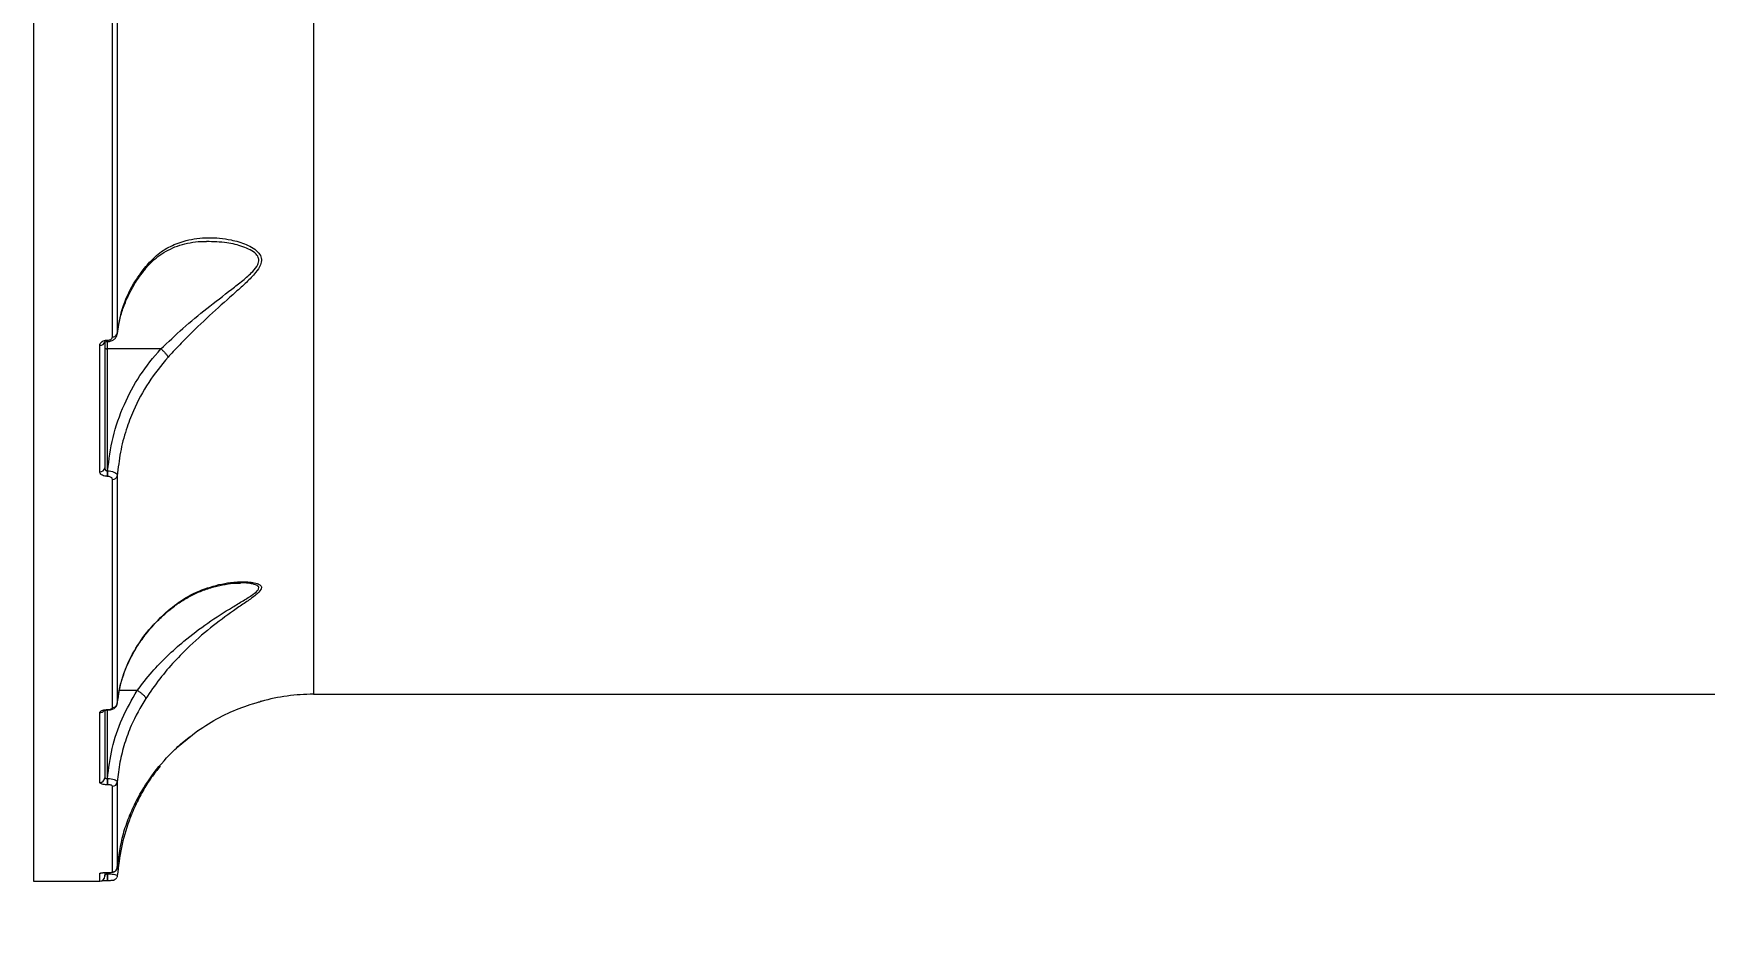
# Model space of a CAD drawing. Header units: millimetres. Extents: x -8327 to 9087, y -6583 to 5996.
# Drawn here: x -799 to -459.3, y -2635.5 to -2454.7 of the extents above; entities that cross this region are included whole.
import ezdxf

# ---------------------------------------------------------------- set-up
doc = ezdxf.new("R2010")
doc.units = ezdxf.units.MM
for name, color, linetype in [('DIKOM_ОБЪЕКТ', 7, 'Continuous'), ('DIKOM_РАЗМЕР_ЗОНА', 7, 'Continuous'), ('DIKOM_РАЗМЕР_ОБЪЕКТА', 7, 'Continuous')]:
    doc.layers.add(name, color=color, linetype=linetype)
doc.styles.add('style1', font='arial.ttf', dxfattribs={"width": 0.8})
doc.dimstyles.new('1-50', dxfattribs={"dimtxt": 300, "dimasz": 200, "dimexe": 100, "dimexo": 0, "dimgap": 100, "dimtad": 1, "dimtxsty": 'style1', "dimcen": 200, "dimclrd": 7, "dimclre": 7, "dimclrt": 7, "dimadec": 1, "dimazin": 2, "dimtfac": 1, "dimtmove": 0, "dimatfit": 2, "dimfxl": 0, "dimlwd": 25, "dimlwe": 18, "dimarcsym": 0})

# ---------------------------------------------------------------- blocks, each defined once
blk = doc.blocks.new('*D9')
at = {"layer": 'Defpoints', "color": 0, "transparency": 16777216}
for p in [(7087.37, 843.9), (-4957.59, 227.93), (7087.37, -4838.64)]:
    blk.add_point(p, dxfattribs=at)
at = {"layer": 'DIKOM_РАЗМЕР_ОБЪЕКТА', "color": 7, "lineweight": 18, "transparency": 16777216}
for p, q in [((7087.37, 843.9), (7087.37, -4938.64)), ((-4957.59, 227.93), (-4957.59, -4938.64))]:
    blk.add_line(p, q, dxfattribs=at)
at = {"layer": 'DIKOM_РАЗМЕР_ОБЪЕКТА', "color": 7, "lineweight": 25, "transparency": 16777216}
blk.add_line((-4757.59, -4838.64), (6887.37, -4838.64), dxfattribs=at)
at = {"layer": 'DIKOM_РАЗМЕР_ОБЪЕКТА', "color": 7, "transparency": 16777216}
for points in [[(-4757.59, -4805.31), (-4757.59, -4871.97), (-4957.59, -4838.64)], [(6887.37, -4805.31), (6887.37, -4871.97), (7087.37, -4838.64)]]:
    blk.add_solid(points, dxfattribs=at)
at = {"layer": 'DIKOM_РАЗМЕР_ОБЪЕКТА', "color": 7, "transparency": 16777216, "insert": (4098.94, -4585.47), "char_height": 300, "attachment_point": 5, "style": 'style1'}
blk.add_mtext('12040', dxfattribs=at)
blk = doc.blocks.new('*D10')
at = {"layer": 'Defpoints', "color": 0, "transparency": 16777216}
for p in [(-465.57, 4500.84), (-6842.48, -4044.98), (-465.57, -4044.98)]:
    blk.add_point(p, dxfattribs=at)
at = {"layer": 'DIKOM_РАЗМЕР_ОБЪЕКТА', "color": 7, "lineweight": 18, "transparency": 16777216}
for p, q in [((-465.57, 4500.84), (-6942.48, 4500.84)), ((-465.57, -4044.98), (-6942.48, -4044.98))]:
    blk.add_line(p, q, dxfattribs=at)
at = {"layer": 'DIKOM_РАЗМЕР_ОБЪЕКТА', "color": 7, "lineweight": 25, "transparency": 16777216}
blk.add_line((-6842.48, 4300.84), (-6842.48, -3844.98), dxfattribs=at)
at = {"layer": 'DIKOM_РАЗМЕР_ОБЪЕКТА', "color": 7, "transparency": 16777216}
for points in [[(-6875.82, 4300.84), (-6809.15, 4300.84), (-6842.48, 4500.84)], [(-6875.82, -3844.98), (-6809.15, -3844.98), (-6842.48, -4044.98)]]:
    blk.add_solid(points, dxfattribs=at)
at = {"layer": 'DIKOM_РАЗМЕР_ОБЪЕКТА', "color": 7, "transparency": 16777216, "insert": (-7095.66, 227.93), "char_height": 300, "attachment_point": 5, "rotation": 90, "style": 'style1'}
blk.add_mtext('8550', dxfattribs=at)
blk = doc.blocks.new('*D12')
at = {"layer": 'Defpoints', "color": 0, "transparency": 16777216}
for p in [(-6501.58, 227.93), (9087.37, 227.93), (9087.37, -6483.3)]:
    blk.add_point(p, dxfattribs=at)
at = {"layer": 'DIKOM_РАЗМЕР_ЗОНА', "color": 7, "lineweight": 18, "transparency": 16777216}
for p, q in [((-6501.58, 227.93), (-6501.58, -6583.3)), ((9087.37, 227.93), (9087.37, -6583.3))]:
    blk.add_line(p, q, dxfattribs=at)
at = {"layer": 'DIKOM_РАЗМЕР_ЗОНА', "color": 7, "lineweight": 25, "transparency": 16777216}
blk.add_line((-6301.58, -6483.3), (8887.37, -6483.3), dxfattribs=at)
at = {"layer": 'DIKOM_РАЗМЕР_ЗОНА', "color": 7, "transparency": 16777216}
for points in [[(-6301.58, -6449.97), (-6301.58, -6516.64), (-6501.58, -6483.3)], [(8887.37, -6449.97), (8887.37, -6516.64), (9087.37, -6483.3)]]:
    blk.add_solid(points, dxfattribs=at)
at = {"layer": 'DIKOM_РАЗМЕР_ЗОНА', "color": 7, "transparency": 16777216, "insert": (2981.2, -6230.13), "char_height": 300, "attachment_point": 5, "style": 'style1'}
blk.add_mtext('15500', dxfattribs=at)

msp = doc.modelspace()

# ---------------------------------------------------------------- linework, layer by layer
at = {"layer": 'DIKOM_ОБЪЕКТ', "color": 7, "linetype": 'Continuous', "lineweight": 15}
for p, q in [((-799.039, -2208.074), (-799.039, -2627.071)), ((-742.089, -2268.919), (-742.089, -2589.072)), ((-782.98, -2516.421), (-782.98, -2450.444)), ((-781.982, -2449.907), (-781.982, -2515.739)), ((-784.539, -2517.372), (-784.539, -2543.032)), ((-784.039, -2517.1), (-783.984, -2517.1)), ((-784.039, -2517.362), (-784.039, -2517.1)), ((-784.039, -2517.362), (-783.984, -2517.362)), ((-784.039, -2517.371), (-784.039, -2518.842)), ((-783.984, -2517.362), (-783.984, -2517.1)), ((-781.932, -2515.834), (-781.856, -2515.176)), ((-785.539, -2543.833), (-785.539, -2518.113)), ((-773.152, -2518.842), (-784.039, -2518.842)), ((-784.039, -2518.842), (-784.039, -2543.643)), ((-784.039, -2543.643), (-783.96, -2543.643)), ((-784.039, -2543.643), (-784.039, -2544.773)), ((-783.96, -2544.773), (-784.039, -2544.773)), ((-783.96, -2543.643), (-783.96, -2544.773)), ((-781.982, -2544.637), (-781.982, -2590.922)), ((-782.98, -2591.771), (-782.98, -2545.383)), ((-777.925, -2588.301), (-781.554, -2588.301)), ((-784.039, -2592.182), (-783.96, -2592.182)), ((-784.039, -2592.265), (-784.039, -2592.182)), ((-784.039, -2592.265), (-783.96, -2592.265)), ((-784.039, -2592.265), (-784.039, -2606.183)), ((-783.96, -2592.265), (-783.96, -2592.182)), ((-742.089, -2589.072), (-371.989, -2589.072)), ((-785.539, -2607.01), (-785.539, -2592.809)), ((-784.539, -2592.44), (-784.539, -2606.057)), ((-765.63, -2596.489), (-769.953, -2600.04)), ((-784.039, -2606.183), (-783.984, -2606.183)), ((-784.039, -2606.183), (-784.039, -2607.467)), ((-783.984, -2607.467), (-784.039, -2607.467)), ((-783.984, -2606.183), (-783.984, -2607.467)), ((-782.98, -2625.199), (-782.98, -2607.769)), ((-781.982, -2606.885), (-781.982, -2624.276)), ((-785.539, -2627.071), (-785.539, -2625.475)), ((-784.539, -2625.493), (-784.539, -2626.072)), ((-784.039, -2625.309), (-783.936, -2625.309)), ((-784.039, -2625.313), (-784.039, -2625.309)), ((-784.039, -2625.313), (-783.936, -2625.313)), ((-784.039, -2625.314), (-784.039, -2625.568)), ((-784.039, -2625.568), (-784.007, -2625.568)), ((-784.039, -2625.568), (-784.039, -2626.903)), ((-784.007, -2625.568), (-783.968, -2625.294)), ((-784.007, -2625.568), (-784.007, -2626.903)), ((-783.936, -2625.313), (-783.936, -2625.309)), ((-799.039, -2627.071), (-785.539, -2627.071)), ((-784.039, -2626.903), (-784.007, -2626.903))]:
    msp.add_line(p, q, dxfattribs=at)
at = {"layer": 'DIKOM_ОБЪЕКТ', "color": 7, "linetype": 'Continuous', "lineweight": 15, "flags": 128}
for points in [[(-784.539, -2518.68), (-784.53, -2518.711), (-784.501, -2518.742), (-784.455, -2518.77), (-784.393, -2518.794), (-784.317, -2518.815), (-784.231, -2518.829), (-784.137, -2518.839), (-784.039, -2518.842)], [(-781.982, -2625.944), (-782.013, -2626.128), (-782.072, -2626.29)]]:
    msp.add_lwpolyline(points, dxfattribs=at)
at = {"layer": 'DIKOM_ОБЪЕКТ', "color": 7, "linetype": 'Continuous', "lineweight": 15}
for centre, radius, start, end in [((-785.426, -2517.22), 0.9, 262.79185, 350.2541), ((-782.876, -2515.502), 0.925, 263.59398, 345.18438), ((-785.45, -2542.92), 0.917, 264.41458, 353.03487), ((-782.9, -2544.449), 0.937, 265.15654, 348.4736), ((-782.943, -2590.803), 0.968, 267.856, 352.9597), ((-742.089, -2629.072), 40, 90, 105.40224), ((-785.528, -2591.78), 1.029, 269.3829, 322.1706), ((-785.516, -2606.033), 0.977, 268.63003, 358.57151), ((-782.959, -2606.787), 0.982, 268.81354, 354.29692), ((-785.54, -2624.466), 1.009, 270.0552, 294.43213), ((-785.539, -2626.072), 1, 270, 0), ((-782.977, -2624.201), 0.998, 269.8846, 355.66375)]:
    msp.add_arc(centre, radius, start, end, dxfattribs=at)
for points, knots in [([(-776.312, -2502.634), (-776.258, -2502.563), (-775.802, -2501.953), (-774.814, -2500.994), (-773.323, -2499.759), (-771.635, -2498.733), (-769.772, -2497.914), (-767.716, -2497.353), (-765.719, -2497.026), (-764.404, -2497.019), (-763.837, -2497.016)], [0, 0, 0, 0, 0.0164832, 0.1409975, 0.2736724, 0.4150717, 0.5643794, 0.7196314, 0.8791076, 1, 1, 1, 1]), ([(-776.215, -2502.107), (-775.499, -2501.322), (-773.962, -2499.637), (-771.173, -2497.903), (-767.666, -2496.607), (-763.499, -2496.095), (-759.313, -2496.494), (-756.22, -2497.398), (-754.322, -2498.356), (-753.193, -2499.263), (-752.752, -2500.114), (-752.649, -2500.933), (-752.843, -2501.926), (-753.926, -2503.528), (-755.727, -2505.359), (-758.673, -2508.028), (-762.659, -2511.52), (-766.582, -2515.23), (-769.59, -2518.292), (-770.975, -2519.802), (-771.671, -2520.561)], [0, 0, 0, 0, 0.0590566, 0.1267715, 0.1965303, 0.2899977, 0.3861939, 0.4527692, 0.4864318, 0.520906, 0.5489148, 0.5542502, 0.5800458, 0.6152111, 0.6617352, 0.7094927, 0.8061402, 0.9056043, 0.9525548, 1, 1, 1, 1]), ([(-773.149, -2518.843), (-773.149, -2518.842), (-771.641, -2517.549), (-768.687, -2514.57), (-763.738, -2510.589), (-759.597, -2507.419), (-756.454, -2504.972), (-754.565, -2503.338), (-753.39, -2501.877), (-753.177, -2500.972), (-753.286, -2500.241), (-753.76, -2499.485), (-754.943, -2498.698), (-756.937, -2497.877), (-759.951, -2497.14), (-762.461, -2497.076), (-763.849, -2497.042)], [0, 0, 0, 0, 0.0000255, 0.1384126, 0.280472, 0.4262327, 0.4932202, 0.5613202, 0.6094192, 0.6436072, 0.6506686, 0.6882196, 0.7352085, 0.7840657, 0.8806196, 1, 1, 1, 1]), ([(-781.982, -2515.739), (-781.704, -2514.036), (-781.139, -2510.585), (-779.061, -2505.99), (-777.074, -2503.279), (-776.215, -2502.107)], [0, 0, 0, 0, 0.3558659, 0.7214797, 1, 1, 1, 1]), ([(-781.856, -2515.176), (-781.825, -2514.872), (-781.706, -2513.694), (-781.177, -2511.66), (-780.275, -2509.093), (-779.038, -2506.586), (-777.719, -2504.416), (-776.694, -2503.137), (-776.286, -2502.628)], [0, 0, 0, 0, 0.0691861, 0.2674281, 0.4669345, 0.6671437, 0.8674616, 1, 1, 1, 1]), ([(-776.215, -2502.107), (-776.215, -2502.134), (-776.216, -2502.236), (-776.24, -2502.409), (-776.328, -2502.51), (-776.374, -2502.562)], [0, 0, 0, 0, 0.1435138, 0.5622852, 1, 1, 1, 1]), ([(-785.539, -2518.113), (-785.523, -2517.999), (-785.49, -2517.772), (-785.231, -2517.468), (-784.85, -2517.239), (-784.428, -2517.118), (-784.15, -2517.105), (-784.039, -2517.1)], [0, 0, 0, 0, 0.2150566, 0.4299386, 0.6447252, 0.8591786, 1, 1, 1, 1]), ([(-784.574, -2517.514), (-784.575, -2517.513), (-784.576, -2517.513), (-784.51, -2517.464), (-784.393, -2517.413), (-784.229, -2517.37), (-784.102, -2517.366), (-784.039, -2517.363)], [0, 0, 0, 0, 0.1889896, 0.3908663, 0.5816021, 0.7926779, 1, 1, 1, 1]), ([(-783.985, -2517.362), (-783.985, -2517.362), (-783.727, -2517.362), (-783.22, -2517.283), (-782.59, -2516.954), (-782.176, -2516.479), (-781.976, -2516.03), (-782.001, -2515.767), (-782.008, -2515.694)], [0, 0, 0, 0, 0.0003198, 0.2599217, 0.5046, 0.721731, 0.9227039, 1, 1, 1, 1]), ([(-783.984, -2517.1), (-783.91, -2517.097), (-783.722, -2517.089), (-783.44, -2517.006), (-783.185, -2516.853), (-783.013, -2516.65), (-782.991, -2516.497), (-782.98, -2516.421)], [0, 0, 0, 0, 0.14225166, 0.35708849, 0.57158033, 0.78575783, 1, 1, 1, 1]), ([(-783.96, -2543.643), (-783.669, -2541.368), (-783.08, -2536.759), (-780.76, -2530.25), (-777.542, -2524.131), (-774.627, -2520.619), (-773.152, -2518.842)], [0, 0, 0, 0, 0.2516579, 0.5098641, 0.7518734, 1, 1, 1, 1]), ([(-771.671, -2520.561), (-773.043, -2522.229), (-775.821, -2525.608), (-778.488, -2530.681), (-780.303, -2535.478), (-781.467, -2539.885), (-781.81, -2543.046), (-781.982, -2544.637)], [0, 0, 0, 0, 0.2398783, 0.4858725, 0.6394171, 0.8185441, 1, 1, 1, 1]), ([(-773.152, -2518.842), (-773.151, -2518.842), (-773.151, -2518.842), (-773.15, -2518.842), (-773.149, -2518.842), (-773.149, -2518.843)], [0, 0, 0, 0, 0.4974418, 0.8666556, 1, 1, 1, 1]), ([(-773.149, -2518.843), (-772.979, -2518.989), (-772.639, -2519.281), (-772.185, -2519.763), (-771.88, -2520.16), (-771.729, -2520.417), (-771.686, -2520.524), (-771.671, -2520.561)], [0, 0, 0, 0, 0.24880713, 0.49757697, 0.74638782, 0.91268438, 1, 1, 1, 1]), ([(-784.039, -2544.773), (-784.126, -2544.77), (-784.383, -2544.762), (-784.801, -2544.665), (-785.207, -2544.454), (-785.486, -2544.163), (-785.522, -2543.943), (-785.539, -2543.833)], [0, 0, 0, 0, 0.1083152, 0.3204323, 0.5430823, 0.7715811, 1, 1, 1, 1]), ([(-784.539, -2543.032), (-784.534, -2543.103), (-784.523, -2543.241), (-784.433, -2543.427), (-784.31, -2543.559), (-784.197, -2543.616), (-784.112, -2543.639), (-784.069, -2543.641), (-784.039, -2543.643)], [0, 0, 0, 0, 0.25536697, 0.49873812, 0.71665116, 0.86164432, 0.90693925, 1, 1, 1, 1]), ([(-783.96, -2543.643), (-783.843, -2543.65), (-783.507, -2543.67), (-782.964, -2543.785), (-782.432, -2544.01), (-782.06, -2544.308), (-782.008, -2544.527), (-781.982, -2544.637)], [0, 0, 0, 0, 0.1131916, 0.3259207, 0.5479657, 0.775443, 1, 1, 1, 1]), ([(-782.98, -2545.383), (-782.991, -2545.312), (-783.014, -2545.169), (-783.196, -2544.98), (-783.461, -2544.844), (-783.733, -2544.78), (-783.901, -2544.775), (-783.96, -2544.773)], [0, 0, 0, 0, 0.2288217, 0.4577921, 0.678466, 0.8883179, 1, 1, 1, 1]), ([(-777.918, -2588.303), (-777.918, -2588.302), (-777.002, -2587.02), (-775.052, -2584.613), (-771.838, -2581.247), (-768.053, -2577.861), (-763.576, -2574.481), (-759.459, -2571.88), (-756.365, -2570.04), (-754.462, -2568.878), (-753.464, -2568.059), (-753.184, -2567.527), (-753.213, -2567.273), (-753.496, -2566.956), (-754.14, -2566.674), (-755.39, -2566.5), (-756.362, -2566.413), (-756.906, -2566.451), (-756.923, -2566.452)], [0, 0, 0, 0, 0.0000492, 0.113395, 0.2167806, 0.3226768, 0.4689905, 0.6190562, 0.6869765, 0.7560372, 0.8111133, 0.8229744, 0.8536433, 0.8628287, 0.9028281, 0.9500644, 0.9984179, 1, 1, 1, 1]), ([(-771.671, -2572.039), (-770.498, -2571.133), (-767.941, -2569.159), (-763.621, -2567.292), (-759.545, -2566.337), (-756.564, -2566.15), (-754.74, -2566.264), (-753.555, -2566.505), (-752.748, -2566.93), (-752.631, -2567.415), (-752.918, -2568.058), (-753.825, -2568.936), (-755.643, -2570.226), (-758.543, -2572.205), (-762.493, -2575.048), (-766.753, -2578.683), (-770.398, -2582.375), (-773.503, -2585.992), (-775.287, -2588.598), (-776.215, -2589.952)], [0, 0, 0, 0, 0.0790212, 0.17218, 0.2680587, 0.3287279, 0.361058, 0.393899, 0.4223317, 0.4513189, 0.459942, 0.4989922, 0.5446045, 0.5914349, 0.6876193, 0.7865806, 0.8546755, 0.924443, 1, 1, 1, 1]), ([(-771.795, -2572.328), (-771.409, -2571.991), (-770.397, -2571.107), (-768.633, -2569.925), (-766.493, -2568.739), (-764.181, -2567.772), (-761.797, -2567.053), (-759.531, -2566.621), (-757.916, -2566.451), (-757.108, -2566.46), (-756.921, -2566.462)], [0, 0, 0, 0, 0.0842161, 0.2205498, 0.3651122, 0.5171234, 0.6771564, 0.8240125, 0.9590938, 1, 1, 1, 1]), ([(-781.982, -2590.922), (-781.698, -2589.115), (-781.12, -2585.451), (-778.803, -2580.432), (-775.701, -2575.87), (-773.025, -2573.326), (-771.671, -2572.039)], [0, 0, 0, 0, 0.2625672, 0.5326628, 0.7636514, 1, 1, 1, 1]), ([(-781.031, -2586.166), (-780.804, -2585.439), (-780.296, -2583.812), (-779.139, -2581.357), (-777.651, -2578.826), (-775.873, -2576.42), (-773.95, -2574.233), (-772.495, -2572.92), (-771.819, -2572.31)], [0, 0, 0, 0, 0.144222, 0.3228026, 0.5003829, 0.6752075, 0.8490244, 1, 1, 1, 1]), ([(-771.671, -2572.039), (-771.685, -2572.08), (-771.721, -2572.183), (-771.793, -2572.252), (-771.836, -2572.293)], [0, 0, 0, 0, 0.3970273, 1, 1, 1, 1]), ([(-783.984, -2606.183), (-783.729, -2604.138), (-783.212, -2599.998), (-781.181, -2593.929), (-779.017, -2590.189), (-777.925, -2588.301)], [0, 0, 0, 0, 0.3257355, 0.6596783, 1, 1, 1, 1]), ([(-781.951, -2590.967), (-781.907, -2590.451), (-781.783, -2589.016), (-781.457, -2587.409), (-781.09, -2586.339), (-781.031, -2586.166)], [0, 0, 0, 0, 0.3196696, 0.8898181, 1, 1, 1, 1]), ([(-777.925, -2588.301), (-777.923, -2588.301), (-777.921, -2588.301), (-777.919, -2588.302), (-777.918, -2588.303)], [0, 0, 0, 0, 0.62330139, 1, 1, 1, 1]), ([(-777.918, -2588.303), (-777.726, -2588.421), (-777.342, -2588.657), (-776.832, -2589.065), (-776.444, -2589.455), (-776.259, -2589.738), (-776.215, -2589.887), (-776.215, -2589.939), (-776.215, -2589.952)], [0, 0, 0, 0, 0.2127303, 0.4254009, 0.6380952, 0.8508068, 0.9619075, 1, 1, 1, 1]), ([(-785.539, -2592.809), (-785.529, -2592.753), (-785.506, -2592.629), (-785.303, -2592.451), (-784.964, -2592.302), (-784.528, -2592.201), (-784.202, -2592.188), (-784.039, -2592.182)], [0, 0, 0, 0, 0.1741826, 0.3895992, 0.5957936, 0.7978778, 1, 1, 1, 1]), ([(-784.755, -2592.39), (-784.756, -2592.391), (-784.765, -2592.398), (-784.726, -2592.374), (-784.631, -2592.339), (-784.455, -2592.297), (-784.245, -2592.268), (-784.099, -2592.268), (-784.039, -2592.269)], [0, 0, 0, 0, 0.0116749, 0.19019, 0.3682014, 0.5947726, 0.8345833, 1, 1, 1, 1]), ([(-783.96, -2592.26), (-783.919, -2592.261), (-783.651, -2592.27), (-783.118, -2592.18), (-782.545, -2591.94), (-782.16, -2591.528), (-781.988, -2591.174), (-781.998, -2590.962), (-782.001, -2590.904)], [0, 0, 0, 0, 0.0432839, 0.2847492, 0.5764487, 0.7634802, 0.934897, 1, 1, 1, 1]), ([(-783.96, -2592.182), (-783.852, -2592.178), (-783.638, -2592.169), (-783.351, -2592.103), (-783.131, -2592.005), (-783.001, -2591.889), (-782.986, -2591.807), (-782.98, -2591.771)], [0, 0, 0, 0, 0.2040171, 0.4080334, 0.613492, 0.826512, 1, 1, 1, 1]), ([(-776.215, -2589.952), (-777.264, -2591.75), (-778.972, -2594.676), (-780.551, -2599.076), (-781.543, -2602.906), (-781.834, -2605.542), (-781.982, -2606.885)], [0, 0, 0, 0, 0.3422117, 0.5572635, 0.7746002, 1, 1, 1, 1]), ([(-765.697, -2596.529), (-764.201, -2595.559), (-761.168, -2593.594), (-757.295, -2591.949), (-754.773, -2591.094), (-753.513, -2590.723), (-752.827, -2590.537), (-752.578, -2590.472), (-752.823, -2590.537), (-752.924, -2590.564)], [0, 0, 0, 0, 0.2775914, 0.5625867, 0.7137415, 0.7903359, 0.8693495, 0.9455053, 1, 1, 1, 1]), ([(-781.982, -2624.276), (-781.673, -2621.987), (-781.205, -2618.526), (-779.64, -2614.019), (-777.838, -2610.026), (-775.08, -2605.541), (-771.666, -2601.559), (-768.449, -2598.582), (-766.614, -2597.213), (-765.697, -2596.529)], [0, 0, 0, 0, 0.2227126, 0.3367323, 0.4507487, 0.6310044, 0.8132767, 0.9066485, 1, 1, 1, 1]), ([(-773.3, -2603.712), (-773.905, -2604.467), (-775.172, -2606.047), (-776.844, -2608.765), (-778.23, -2611.418), (-778.93, -2613.115), (-779.224, -2613.827)], [0, 0, 0, 0, 0.2478815, 0.5191898, 0.798379, 1, 1, 1, 1]), ([(-784.039, -2607.467), (-784.15, -2607.464), (-784.428, -2607.459), (-784.85, -2607.404), (-785.231, -2607.301), (-785.49, -2607.165), (-785.523, -2607.061), (-785.539, -2607.01)], [0, 0, 0, 0, 0.1408139, 0.355295, 0.5700167, 0.7849535, 1, 1, 1, 1]), ([(-784.539, -2606.057), (-784.534, -2606.072), (-784.523, -2606.1), (-784.437, -2606.138), (-784.31, -2606.166), (-784.169, -2606.18), (-784.076, -2606.182), (-784.039, -2606.183)], [0, 0, 0, 0, 0.2150468, 0.4300623, 0.6448601, 0.8592843, 1, 1, 1, 1]), ([(-783.984, -2606.183), (-783.836, -2606.191), (-783.462, -2606.211), (-782.898, -2606.307), (-782.391, -2606.468), (-782.048, -2606.669), (-782.004, -2606.813), (-781.982, -2606.885)], [0, 0, 0, 0, 0.14236997, 0.35726372, 0.57166534, 0.78572884, 1, 1, 1, 1]), ([(-782.98, -2607.769), (-782.991, -2607.735), (-783.013, -2607.667), (-783.185, -2607.577), (-783.44, -2607.508), (-783.722, -2607.472), (-783.91, -2607.468), (-783.984, -2607.467)], [0, 0, 0, 0, 0.2142982, 0.4284136, 0.642933, 0.8577379, 1, 1, 1, 1]), ([(-779.224, -2613.827), (-779.351, -2614.158), (-780.148, -2616.236), (-781.334, -2620.247), (-781.763, -2624.02), (-781.982, -2625.944)], [0, 0, 0, 0, 0.0849876, 0.5334672, 1, 1, 1, 1]), ([(-779.224, -2613.827), (-779.22, -2613.818), (-779.194, -2613.749), (-779.192, -2613.641), (-779.305, -2613.515), (-779.336, -2613.479)], [0, 0, 0, 0, 0.0927179, 0.7478341, 1, 1, 1, 1]), ([(-785.539, -2625.475), (-785.539, -2625.472), (-785.535, -2625.451), (-785.452, -2625.411), (-785.199, -2625.367), (-784.866, -2625.334), (-784.476, -2625.313), (-784.185, -2625.31), (-784.039, -2625.309)], [0, 0, 0, 0, 0.0392304, 0.2872321, 0.4951792, 0.6710017, 0.8352955, 1, 1, 1, 1]), ([(-785.164, -2625.382), (-785.164, -2625.382), (-785.162, -2625.381), (-785.068, -2625.364), (-784.854, -2625.341), (-784.509, -2625.32), (-784.167, -2625.312), (-783.98, -2625.314), (-783.92, -2625.315)], [0, 0, 0, 0, 0.0742097, 0.2265218, 0.4434473, 0.6948693, 0.9009555, 1, 1, 1, 1]), ([(-784.539, -2625.946), (-784.534, -2625.901), (-784.522, -2625.815), (-784.431, -2625.7), (-784.306, -2625.619), (-784.191, -2625.584), (-784.109, -2625.57), (-784.065, -2625.569), (-784.039, -2625.568)], [0, 0, 0, 0, 0.2685924, 0.5228504, 0.7426137, 0.8690366, 0.9241914, 1, 1, 1, 1]), ([(-784.007, -2625.568), (-783.906, -2625.572), (-783.571, -2625.583), (-783.008, -2625.629), (-782.439, -2625.717), (-782.049, -2625.829), (-782.004, -2625.906), (-781.982, -2625.944)], [0, 0, 0, 0, 0.0942741, 0.3123021, 0.5411835, 0.7714137, 1, 1, 1, 1]), ([(-784.006, -2626.903), (-783.898, -2626.903), (-783.662, -2626.902), (-783.328, -2626.896), (-783.088, -2626.888), (-782.948, -2626.879), (-782.84, -2626.866), (-782.696, -2626.836), (-782.493, -2626.758), (-782.248, -2626.587), (-782.134, -2626.394), (-782.072, -2626.29)], [0, 0, 0, 0, 0.12570512, 0.27305836, 0.43617414, 0.54142128, 0.60545306, 0.65828407, 0.74108449, 0.86021657, 1, 1, 1, 1]), ([(-783.936, -2625.313), (-783.92, -2625.313), (-783.777, -2625.314), (-783.5, -2625.305), (-783.132, -2625.278), (-782.874, -2625.24), (-782.591, -2625.151), (-782.327, -2624.992), (-782.111, -2624.732), (-781.991, -2624.478), (-781.996, -2624.315), (-781.997, -2624.274)], [0, 0, 0, 0, 0.0169234, 0.1536828, 0.2948223, 0.4840857, 0.5892409, 0.7106173, 0.8262624, 0.9555374, 1, 1, 1, 1]), ([(-783.936, -2625.309), (-783.842, -2625.308), (-783.653, -2625.306), (-783.401, -2625.293), (-783.191, -2625.272), (-783.034, -2625.242), (-782.982, -2625.216), (-782.98, -2625.201), (-782.98, -2625.199)], [0, 0, 0, 0, 0.1672951, 0.334427, 0.5091086, 0.7130681, 0.9577331, 1, 1, 1, 1]), ([(-785.068, -2626.916), (-784.959, -2626.913), (-784.723, -2626.907), (-784.319, -2626.903), (-784.065, -2626.904), (-783.988, -2626.904)], [0, 0, 0, 0, 0.3734806, 0.810571, 1, 1, 1, 1])]:
    msp.add_open_spline(points, degree=3, knots=knots, dxfattribs=at)

# ---------------------------------------------------------------- dimensions: what is measured, and where the dimension line sits
at = {"layer": 'DIKOM_РАЗМЕР_ЗОНА'}
dim = msp.add_linear_dim(base=(9087.366, -6483.303), p1=(-6501.585, 227.929), p2=(9087.366, 227.928), text='15500', dimstyle='1-50', dxfattribs=at)
dim.commit()
dim.dimension.update_dxf_attribs({"geometry": '*D12', "text_midpoint": (2981.198, -6483.303), "dimtype": 160})
at = {"layer": 'DIKOM_РАЗМЕР_ОБЪЕКТА'}
dim = msp.add_linear_dim(base=(-6842.485, -4044.984), p1=(-465.572, 4500.841), p2=(-465.572, -4044.984), angle=90, text='8550', dimstyle='1-50', dxfattribs=at)
dim.commit()
dim.dimension.update_dxf_attribs({"geometry": '*D10', "text_midpoint": (-6842.485, 227.928), "dimtype": 160})
dim = msp.add_linear_dim(base=(7087.366, -4838.641), p1=(-4957.594, 227.929), p2=(7087.366, 843.902), text='12040', dimstyle='1-50', dxfattribs=at)
dim.commit()
dim.dimension.update_dxf_attribs({"geometry": '*D9', "text_midpoint": (4098.945, -4838.641), "dimtype": 160})

doc.saveas('drawing.dxf')
